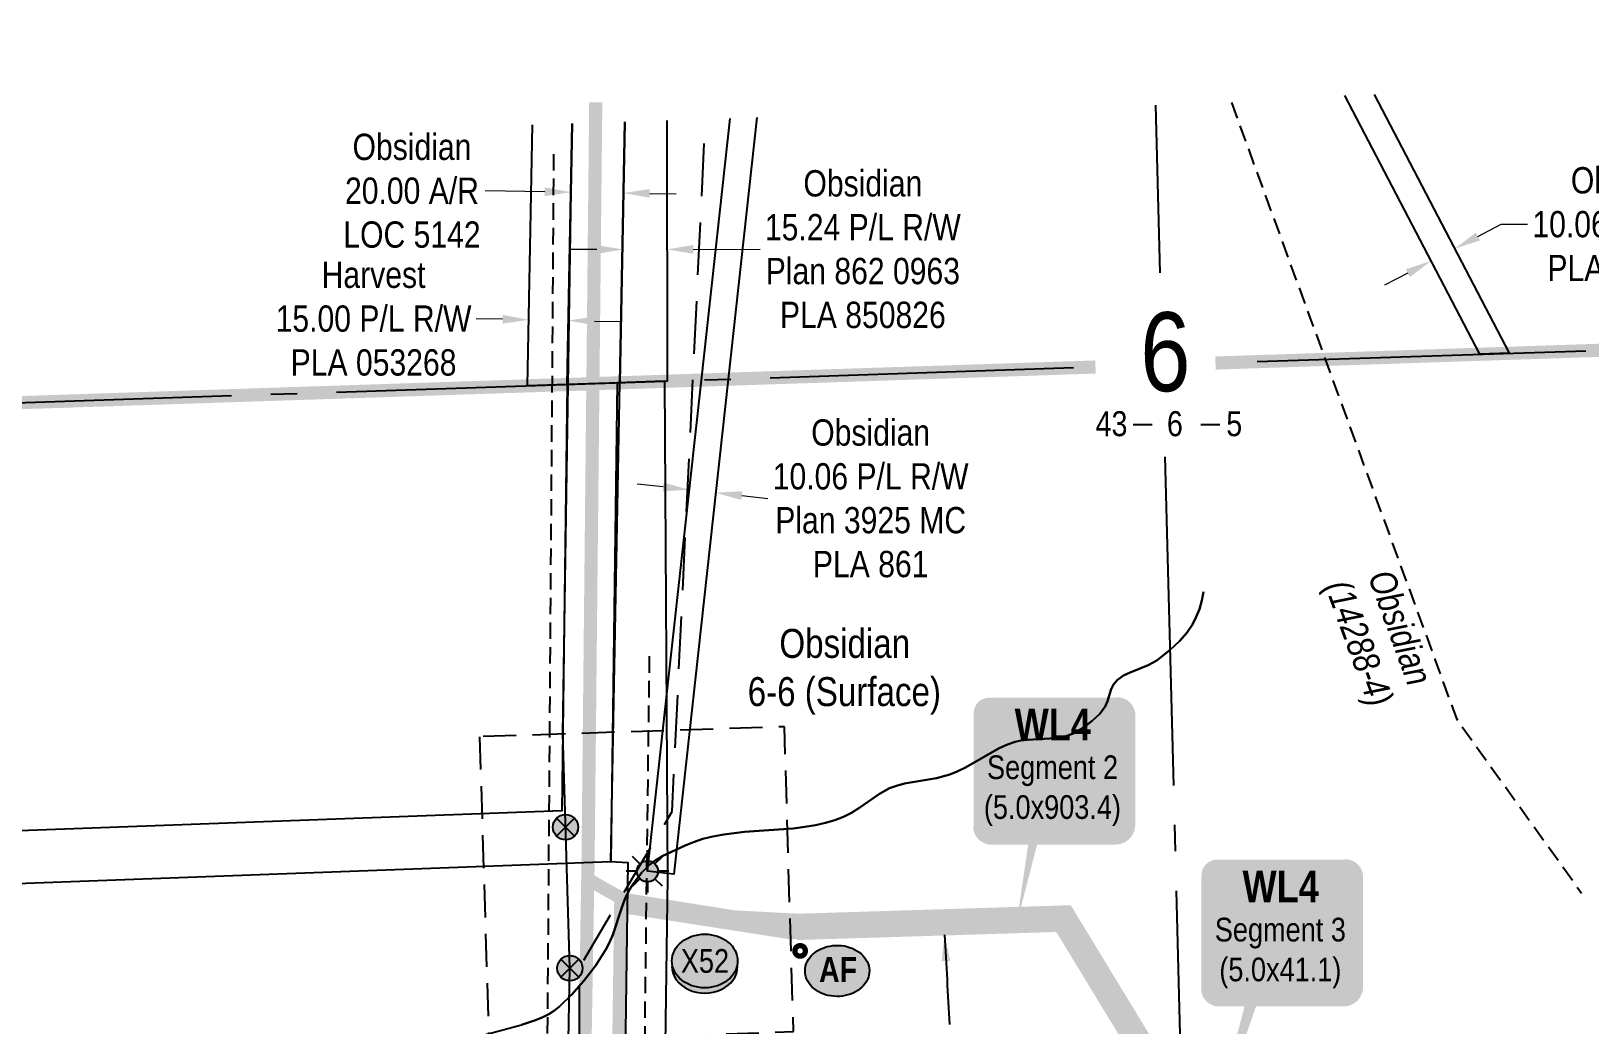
# Model space of a CAD drawing. Extents: x 643442 to 651909, y 5835058 to 5841090.
# Drawn here: x 644292 to 644885, y 5838205 to 5838583 of the extents above; entities that cross this region are included whole.
import ezdxf
from ezdxf.enums import TextEntityAlignment as Align

# ---------------------------------------------------------------- set-up
doc = ezdxf.new("R2010")
doc.units = 0
doc.header["$LTSCALE"] = 5
doc.header["$PDSIZE"] = 0.5
for name, pattern in [('CENTERLINEX3', [5, 2.5, -1, 0.5, -1]), ('foc-ACCESSROAD', [3.75, 2.5, -1.25]), ('foc-MONUMENT-BDYS', [6, 4, -2]), ('foc-QUARTERLINE', [33, 25, -3, 2, -3]), ('UG_PIPE', [1.875, 1.25, -0.625])]:
    doc.linetypes.add(name, pattern=pattern)
doc.layers.get('Defpoints').update_dxf_attribs({"color": 9})
for name, color, linetype in [('10', 1, 'Continuous'), ('9', 3, 'Continuous'), ('AS-PIPE-UG', 44, 'UG_PIPE'), ('AS-PIPE-UG-T', 44, 'Continuous'), ('AS-POWER', 104, 'foc-POWER'), ('AS-POWER-EXISTING-PP', 72, 'Continuous'), ('AS-ROADS', 254, 'Continuous'), ('C-RW', 13, 'Continuous'), ('C-WS', 13, 'foc-ACCESSROAD'), ('C-WS-S', 8, 'Continuous'), ('CG-NOTES', 7, 'Continuous'), ('F-RW', 190, 'Continuous'), ('L-MON-PLAN', 7, 'foc-MONUMENT-BDYS'), ('L-SECLBL', 7, 'Continuous'), ('L-SECQ', 8, 'foc-QUARTERLINE'), ('P-CROSSINGS', 250, 'Continuous'), ('T-CREEK', 160, 'Continuous')]:
    doc.layers.add(name, color=color, linetype=linetype)
doc.layers.add('AS-TRAPPER BOUNDARY', color=7, linetype='CENTERLINEX3', true_color=0xb85c00, transparency=0.6)
for name, color, linetype, lineweight in [('C-AR-T', 13, 'Continuous', 9), ('C-FLOWLINE-T', 13, 'Continuous', 9), ('C-RW-T', 13, 'Continuous', 9), ('C-WS-T', 13, 'Continuous', 9), ('F-RW-T', 190, 'Continuous', 9), ('T-TEXT', 48, 'Continuous', 18)]:
    doc.layers.add(name, color=color, linetype=linetype, lineweight=lineweight)
doc.layers.add('P-PROPOSED-WL2', color=7, linetype='Continuous', true_color=0x05c1ff)
doc.styles.add('100L', font='ARIALN.TTF', dxfattribs={"height": 11})
doc.styles.add('80', font='ARIALN.TTF', dxfattribs={"height": 10})
doc.styles.add('80CG', font='ARIALN.TTF', dxfattribs={"height": 10})
doc.styles.add('80L', font='ARIALN.TTF', dxfattribs={"height": 10})
doc.styles.add('BOLD', font='ARIALNB.TTF')
doc.styles.add('Crossing', font='ARIALN.TTF', dxfattribs={"height": 10})
doc.styles.add('foc-LtypeFont', font='ARIALN.TTF', dxfattribs={"height": 7.35})
doc.styles.add('SIMPLEX', font='ARIALN.TTF')
doc.linetypes.add('foc-POWER', pattern='A,6,-1,["P",foc-LtypeFont,S=0.2,R=0,X=-0.625,Y=-0.75],-1.24,4', length=12.24)
doc.linetypes.add('foc-TOPO-flowdirection-NOLINE', pattern='A,0,[">",foc-LtypeFont,S=0.3,R=0,X=0,Y=-0.945],-20,[">",foc-LtypeFont,S=0.3,R=0,X=0,Y=-0.945],0', length=20)
doc.dimstyles.new('Compass 5 000', dxfattribs={"dimscale": 5, "dimtxt": 9, "dimasz": 2, "dimexe": 0.2, "dimexo": 0.0625, "dimgap": 0.5, "dimtad": 0, "dimtih": 1, "dimtoh": 1, "dimzin": 0, "dimdsep": 46, "dimtxsty": '80CG', "dimcen": 0.1, "dimse1": 1, "dimse2": 1, "dimclrd": 256, "dimclrt": 256, "dimaunit": 1, "dimadec": 4, "dimazin": 0, "dimtfac": 0.06, "dimtofl": 0, "dimtmove": 0, "dimatfit": 1, "dimfxl": 0.2, "dimtolj": 1, "dimtzin": 0, "dimlwd": -1, "dimarcsym": 0})

# ---------------------------------------------------------------- blocks, each defined once
blk = doc.blocks.new('L-SECLBL')
at = {"layer": '9', "color": 7}
for p, q in [((-5.08, -27.83), (-12.29, -27.83)), ((20.7, -27.83), (13.5, -27.83))]:
    blk.add_line(p, q, dxfattribs=at)
at = {"layer": '10', "color": 2, "style": 'SIMPLEX'}
blk.add_attdef('SEC', text='', height=30, dxfattribs=at).set_placement((0, 0), align=Align.MIDDLE)
at = {"layer": '10', "color": 5, "style": '80L'}
blk.add_attdef('TWP', text='', height=9.5, dxfattribs=at).set_placement((-14.43, -27.37), align=Align.MIDDLE_RIGHT)
blk.add_attdef('RGE', text='', height=9.5, dxfattribs=at).set_placement((3.62, -27.37), align=Align.MIDDLE_CENTER)
blk.add_attdef('MER', text='', height=9.5, dxfattribs=at).set_placement((23.17, -27.37), align=Align.MIDDLE_LEFT)
blk = doc.blocks.new('*D400')
at = {"layer": 'C-AR-T', "transparency": 16777216}
for p, q in [((644507.62, 5838499.52), (644497.62, 5838499.51)), ((644544.3, 5838499.57), (644569.73, 5838499.61))]:
    blk.add_line(p, q, dxfattribs=at)
for points in [[(644507.62, 5838501.19), (644507.62, 5838497.86), (644517.62, 5838499.54)], [(644544.3, 5838501.24), (644544.3, 5838497.91), (644534.3, 5838499.56)]]:
    blk.add_solid(points, dxfattribs=at)
at = {"layer": 'Defpoints', "color": 0, "transparency": 16777216}
for p in [(644517.6, 5838515.14), (644534.28, 5838515.17), (644534.3, 5838499.56)]:
    blk.add_point(p, dxfattribs=at)
at = {"layer": 'C-AR-T', "transparency": 16777216, "insert": (644608.81, 5838499.61), "char_height": 10, "attachment_point": 5, "style": '80CG'}
blk.add_mtext('\\A1;Obsidian\\P15.24 P/L R/W\\PPlan 862 0963^JPLA 850826', dxfattribs=at)
blk = doc.blocks.new('*D401')
at = {"layer": 'C-AR-T', "transparency": 16777216}
for p, q in [((644487.81, 5838521.48), (644465.22, 5838521.82)), ((644527.76, 5838520.87), (644537.75, 5838520.71))]:
    blk.add_line(p, q, dxfattribs=at)
for points in [[(644487.84, 5838523.14), (644487.79, 5838519.81), (644497.81, 5838521.32)], [(644527.78, 5838522.53), (644527.73, 5838519.2), (644517.76, 5838521.02)]]:
    blk.add_solid(points, dxfattribs=at)
at = {"layer": 'Defpoints', "color": 0, "transparency": 16777216}
for p in [(644498.01, 5838533.97), (644517.95, 5838533.66), (644497.81, 5838521.32)]:
    blk.add_point(p, dxfattribs=at)
at = {"layer": 'C-AR-T', "transparency": 16777216, "insert": (644437.32, 5838521.82), "char_height": 10, "attachment_point": 5, "style": '80CG'}
blk.add_mtext('\\A1;Obsidian\\P20.00 A/R\\PLOC 5142', dxfattribs=at)
blk = doc.blocks.new('*D405')
at = {"layer": 'C-FLOWLINE-T', "transparency": 16777216}
for p, q in [((644532.88, 5838409.25), (644522.94, 5838410.34)), ((644562.75, 5838405.97), (644572.69, 5838404.88))]:
    blk.add_line(p, q, dxfattribs=at)
for points in [[(644533.06, 5838410.91), (644532.7, 5838407.6), (644542.82, 5838408.16)], [(644562.94, 5838407.63), (644562.57, 5838404.31), (644552.81, 5838407.06)]]:
    blk.add_solid(points, dxfattribs=at)
at = {"layer": 'Defpoints', "color": 0, "transparency": 16777216}
for p in [(644542.83, 5838408.3), (644552.81, 5838407.06), (644552.83, 5838407.2)]:
    blk.add_point(p, dxfattribs=at)
at = {"layer": 'C-FLOWLINE-T', "transparency": 16777216, "insert": (644611.78, 5838404.88), "char_height": 10, "attachment_point": 5, "style": '80CG'}
blk.add_mtext('\\A1;Obsidian\\P10.06 P/L R/W\\PPlan 3925 MC\\PPLA 861', dxfattribs=at)
blk = doc.blocks.new('*D426')
at = {"layer": 'Defpoints', "color": 0, "transparency": 16777216}
for p in [(644482.13, 5838490.66), (644497.13, 5838490.37), (644481.79, 5838472.81)]:
    blk.add_point(p, dxfattribs=at)
at = {"layer": 'F-RW-T', "transparency": 16777216}
for p, q in [((644471.79, 5838473), (644461.79, 5838473.19)), ((644506.79, 5838472.34), (644516.79, 5838472.15))]:
    blk.add_line(p, q, dxfattribs=at)
for points in [[(644471.82, 5838474.67), (644471.76, 5838471.34), (644481.79, 5838472.81)], [(644506.83, 5838474.01), (644506.76, 5838470.68), (644496.8, 5838472.53)]]:
    blk.add_solid(points, dxfattribs=at)
at = {"layer": 'F-RW-T', "transparency": 16777216, "insert": (644422.71, 5838473.19), "char_height": 10, "attachment_point": 5, "style": '80CG', "bg_fill": 3, "box_fill_scale": 1.1, "bg_fill_color": 256, "bg_fill_true_color": 13158600, "bg_fill_transparency": 0}
blk.add_mtext('\\A1;Harvest\\P15.00 P/L R/W^JPLA 053268', dxfattribs=at)
blk = doc.blocks.new('POWERPOLE')
h = blk.add_hatch(color=255)
edge = h.paths.add_edge_path()
edge.add_arc((0, 0), 0.96, 0, 360)
at = {"linetype": 'Continuous'}
for p, q in [((0.68, -0.68), (-0.68, 0.68)), ((-0.68, -0.68), (0.68, 0.68))]:
    blk.add_line(p, q, dxfattribs=at)
blk.add_circle((0, 0), 0.96, dxfattribs=at)
blk = doc.blocks.new('xing2')
h = blk.add_hatch(color=50)
h.dxf.hatch_style = 1
edge = h.paths.add_edge_path()
edge.add_ellipse((0, 0), major_axis=(-12.5, 0), ratio=0.816297, start_angle=0, end_angle=360)
h = blk.add_hatch(color=250)
h.dxf.hatch_style = 1
edge = h.paths.add_edge_path()
edge.add_ellipse((0, -2.05), major_axis=(-12.5, 0), ratio=0.816297, start_angle=0, end_angle=180)
edge.add_line((12.5, -2.05), (12.5, 0))
edge.add_ellipse((0, 0), major_axis=(-12.5, 0), ratio=0.816297, start_angle=0, end_angle=180, ccw=False)
edge.add_line((-12.5, 0), (-12.5, -2.05))
at = {"color": 250}
blk.add_ellipse((0, 0), major_axis=(-12.5, 0), ratio=0.816297, dxfattribs=at)
blk.add_ellipse((0, -2.05), major_axis=(-12.5, 0), ratio=0.816297, start_param=0, end_param=3.141593, dxfattribs=at)
at = {"color": 250, "style": 'Crossing'}
blk.add_attdef('CROSSING', text='', height=9, dxfattribs=at).set_placement((0.09, 0.02), align=Align.MIDDLE_CENTER)
at = {"color": 250, "style": 'Crossing', "flags": 1}
for tag, p in [('OWNER', (0.09, -12.49)), ('DESCRIPTION', (0.09, -25.77)), ('LOCATION', (0.09, -39.3)), ('DWG_REF', (0.09, -52.84))]:
    blk.add_attdef(tag, text='', height=9, dxfattribs=at).set_placement(p, align=Align.MIDDLE_CENTER)
blk = doc.blocks.new('GAS')
h = blk.add_hatch(color=255)
h.dxf.hatch_style = 1
edge = h.paths.add_edge_path()
edge.add_arc((0, 0), 0.9, 0, 360)
for p, q in [((0, 0.81), (0, 1.62)), ((-0.81, 0), (-1.62, 0)), ((-0.57, 0.57), (-1.14, 1.14)), ((0.57, 0.57), (1.14, 1.14)), ((1.62, 0), (0.81, 0)), ((-0.57, -0.57), (-1.14, -1.14)), ((0, -0.81), (0, -1.62)), ((1.14, -1.14), (0.57, -0.57))]:
    blk.add_line(p, q)
blk.add_circle((0, 0), 0.8)
blk = doc.blocks.new('*U547')
h = blk.add_hatch(color=254)
edge = h.paths.add_edge_path()
edge.add_line((-24, -35.88), (24, -35.88))
edge.add_arc((24, -29.88), 6, 270, 360)
edge.add_line((30, -29.88), (30, 12.5))
edge.add_arc((24, 12.5), 6, 0, 90)
edge.add_line((24, 18.5), (-24, 18.5))
edge.add_arc((-24, 12.5), 6, 90, 180)
edge.add_line((-30, 12.5), (-30, -29.88))
edge.add_arc((-24, -29.88), 6, 180, 270)
at = {"layer": 'P-PROPOSED-WL2', "flags": 128}
blk.add_lwpolyline([(-24, -35.88, 3, 3, 0), (24, -35.88, 3, 3, 0.414214), (30, -29.88, 3, 3, 0), (30, 12.5, 3, 0, 0.414214), (24, 18.5, 0, 0, 0), (-24, 18.5, 0, 0, 0.414214), (-30, 12.5, 0, 0, 0), (-30, -29.88, 0, 3, 0.414214)], format="xyseb", close=True, dxfattribs=at)
blk.add_lwpolyline([(-26.13, -85.32, 0, 7.5, 0), (0, 0, 0, 0, 0)], format="xyseb", dxfattribs=at)
at = {"layer": 'P-PROPOSED-WL2'}
for tag, p, height, style in [('TEMP_AREA_W1_001', (-9.21, 2.24), 12, 'BOLD'), ('ENTER_TEXT_001', (-30.66, -12.62), 9, '80')]:
    blk.add_attdef(tag, p, '', height=height, dxfattribs=dict(at, style=style))
blk = doc.blocks.new('*D609')
at = {"layer": 'C-RW-T', "transparency": 16777216}
for p, q in [((644842.76, 5838504.47), (644851.62, 5838509.1)), ((644851.62, 5838509.1), (644861.62, 5838509.1)), ((644816.12, 5838490.56), (644807.26, 5838485.93))]:
    blk.add_line(p, q, dxfattribs=at)
for points in [[(644841.99, 5838505.95), (644843.53, 5838502.99), (644833.9, 5838499.84)], [(644815.35, 5838492.03), (644816.89, 5838489.08), (644824.98, 5838495.19)]]:
    blk.add_solid(points, dxfattribs=at)
at = {"layer": 'Defpoints', "color": 0, "transparency": 16777216}
for p in [(644833.81, 5838500.01), (644833.9, 5838499.84), (644824.9, 5838495.36)]:
    blk.add_point(p, dxfattribs=at)
at = {"layer": 'C-RW-T', "transparency": 16777216, "insert": (644900.71, 5838509.1), "char_height": 10, "attachment_point": 5, "style": '80CG'}
blk.add_mtext('\\A1;Obsidian\\P10.06 P/L R/W\\PPLA 241032 ', dxfattribs=at)
blk = doc.blocks.new('AA')
at = {"const_width": 4}
blk.add_lwpolyline([(-1, 0, 1), (1, 0, 1)], format="xyb", close=True, dxfattribs=at)
blk.add_circle((0, 0), 2)
blk = doc.blocks.new('Route_Letters')
h = blk.add_hatch(color=255)
h.dxf.hatch_style = 1
edge = h.paths.add_edge_path()
edge.add_ellipse((-0.12, 0.46), major_axis=(-11.97, 0), ratio=0.789318, start_angle=0, end_angle=360)
at = {"color": 5}
blk.add_open_spline([(-12.34, 0.46), (-12.34, -0.25), (-12.24, -0.97), (-11.72, -2.79), (-11.14, -3.88), (-9.56, -5.81), (-8.54, -6.66), (-6.22, -8.02), (-4.9, -8.54), (-2.12, -9.17), (-0.66, -9.3), (2.22, -9.13), (3.64, -8.84), (6.27, -7.89), (7.48, -7.22), (9.54, -5.6), (10.38, -4.64), (11.6, -2.54), (11.97, -1.4), (12.18, 0.91), (12.02, 2.08), (11.2, 4.3), (10.54, 5.35), (8.8, 7.2), (7.72, 7.99), (5.29, 9.24), (3.93, 9.68), (1.11, 10.18), (-0.35, 10.23), (-3.22, 9.91), (-4.61, 9.55), (-7.16, 8.47), (-8.32, 7.75), (-10.24, 6.02), (-11, 5.02), (-12.05, 2.86), (-12.32, 1.7), (-12.34, 0.52), (-12.34, 0.49), (-12.34, 0.46)], degree=3, knots=[0, 0, 0, 0, 0.219529, 0.219529, 0.575727, 0.575727, 0.931924, 0.931924, 1.288121, 1.288121, 1.644318, 1.644318, 2.000515, 2.000515, 2.356712, 2.356712, 2.712909, 2.712909, 3.069107, 3.069107, 3.425304, 3.425304, 3.781501, 3.781501, 4.137698, 4.137698, 4.493895, 4.493895, 4.850092, 4.850092, 5.20629, 5.20629, 5.562487, 5.562487, 5.918684, 5.918684, 6.274881, 6.274881, 6.283185, 6.283185, 6.283185, 6.283185], dxfattribs=at)
at = {"color": 14, "style": 'BOLD'}
blk.add_attdef('A', text='', height=9.5, dxfattribs=at).set_placement((0.22, 0.98), align=Align.MIDDLE)
blk = doc.blocks.new('*U620')
h = blk.add_hatch(color=254)
edge = h.paths.add_edge_path()
edge.add_line((-24, -35.88), (24, -35.88))
edge.add_arc((24, -29.88), 6, 270, 360)
edge.add_line((30, -29.88), (30, 12.5))
edge.add_arc((24, 12.5), 6, 0, 90)
edge.add_line((24, 18.5), (-24, 18.5))
edge.add_arc((-24, 12.5), 6, 90, 180)
edge.add_line((-30, 12.5), (-30, -29.88))
edge.add_arc((-24, -29.88), 6, 180, 270)
at = {"layer": 'P-PROPOSED-WL2', "flags": 128}
blk.add_lwpolyline([(-24, -35.88, 3, 3, 0), (24, -35.88, 3, 3, 0.414214), (30, -29.88, 3, 3, 0), (30, 12.5, 3, 0, 0.414214), (24, 18.5, 0, 0, 0), (-24, 18.5, 0, 0, 0.414214), (-30, 12.5, 0, 0, 0), (-30, -29.88, 0, 3, 0.414214)], format="xyseb", close=True, dxfattribs=at)
blk.add_lwpolyline([(-13.63, -67.52, 0, 7.5, 0), (0, 0, 0, 0, 0)], format="xyseb", dxfattribs=at)
at = {"layer": 'P-PROPOSED-WL2'}
for tag, p, height, style in [('TEMP_AREA_W1_001', (-9.21, 2.24), 12, 'BOLD'), ('ENTER_TEXT_001', (-30.66, -12.62), 9, '80')]:
    blk.add_attdef(tag, p, '', height=height, dxfattribs=dict(at, style=style))

msp = doc.modelspace()

# ---------------------------------------------------------------- linework, layer by layer
at = {"layer": 'AS-PIPE-UG', "flags": 128}
for points in [[(644748.992, 5838555.366), (644834.585, 5838321.182), (644882.197, 5838254.764)], [(644491.184, 5838535.836), (644485.573, 5837751.874), (644450.014, 5837527.809)], [(644527.553, 5838344.881), (644524.977, 5838135.153)]]:
    msp.add_lwpolyline(points, dxfattribs=at)
at = {"layer": 'AS-POWER', "flags": 128}
msp.add_lwpolyline([(644490.46, 5837856.97), (644497.379, 5838226.273), (644494.659, 5838315.466), (644498.212, 5838547.446)], dxfattribs=at)
at = {"layer": 'AS-ROADS', "flags": 128}
for points, const_width in [([(644322.536, 5836592.764), (644471.282, 5837535.802), (644497.243, 5837708.263), (644500.826, 5838060.493), (644504.263, 5838264.566), (644507.223, 5838555.442)], 5), ([(644504.188, 5838260.076), (644517.685, 5838252.469), (644560.087, 5838245.757), (644583.938, 5838244.521)], 5), ([(644583.554, 5838241.973), (644685.144, 5838245.131), (644735.974, 5838161.542), (644761.812, 5838173.804)], 9.997)]:
    msp.add_lwpolyline(points, dxfattribs=dict(at, const_width=const_width))
at = {"layer": 'AS-TRAPPER BOUNDARY', "const_width": 5, "flags": 128}
for points in [[(645530.119, 5838580.034), (645532.154, 5838482.523), (644742.935, 5838456.363)], [(644697.295, 5838454.85), (643934.455, 5838429.563), (643931.715, 5838529.527)]]:
    msp.add_lwpolyline(points, dxfattribs=at)
at = {"layer": 'C-RW', "flags": 128}
for points in [[(644803.31, 5838558.412), (644854.659, 5838460.082), (644843.509, 5838459.714), (644792.159, 5838558.043)], [(644518.224, 5838548.078), (644516.347, 5838448.877), (644496.337, 5838448.215), (644498.212, 5838547.446)], [(644534.229, 5838548.584), (644534.369, 5838449.475), (644516.347, 5838448.877), (644518.224, 5838548.078)], [(644568.478, 5838549.665), (644557.556, 5838450.244), (644536.884, 5838262.013), (644534.552, 5838262.269), (644526.888, 5838263.111), (644534.533, 5838332.723), (644547.402, 5838449.907), (644558.327, 5838549.345)], [(643940.61, 5838265.677), (643941.211, 5838245.695), (644512.991, 5838266.801), (644516.347, 5838448.877), (644496.337, 5838448.215), (644494.287, 5838286.074), (643940.61, 5838265.677)], [(644490.795, 5837604.283), (644506.29, 5837604.848), (644527.355, 5837745.01), (644534.589, 5838260.587), (644533.444, 5838449.445), (644515.422, 5838448.847), (644512.991, 5838266.801), (644519.439, 5838266.478), (644512.178, 5837744.745), (644490.795, 5837604.283)]]:
    msp.add_lwpolyline(points, dxfattribs=at)
at = {"layer": 'C-WS', "flags": 128}
msp.add_lwpolyline([(644463.058, 5838314.284), (644466.543, 5838198.371), (644582.447, 5838202.149), (644578.962, 5838318.062), (644463.058, 5838314.284)], dxfattribs=at)
at = {"layer": 'F-RW', "flags": 128}
msp.add_lwpolyline([(644498.212, 5838547.446), (644496.337, 5838448.215), (644481.316, 5838447.716), (644483.191, 5838546.972)], dxfattribs=at)
at = {"layer": 'L-MON-PLAN', "flags": 128}
msp.add_lwpolyline([(644385.527, 5836943.55), (644396.269, 5837001.951), (644438.726, 5837232.779), (644426.693, 5837250.237), (644439.862, 5837321.834), (644457.32, 5837333.867), (644485.148, 5837485.163), (644488.858, 5837505.328), (644492.153, 5837523.242), (644507.948, 5837617.844), (644526.559, 5838064.222), (644500.529, 5838093.395), (644500.85, 5838168.602), (644501.098, 5838226.784), (644536.242, 5838285.801), (644548.945, 5838549.048)], dxfattribs=at)
at = {"layer": 'L-SECQ', "flags": 128}
for points in [[(644721.903, 5838490.61), (644720.267, 5838554.459)], [(644758.838, 5838456.919), (645532.154, 5838482.523)], [(643913.893, 5838428.943), (644688.898, 5838454.603)], [(644723.698, 5838420.687), (644744.47, 5837612.615)]]:
    msp.add_lwpolyline(points, dxfattribs=at)
at = {"layer": 'P-PROPOSED-WL2', "const_width": 5, "flags": 128}
msp.add_lwpolyline([(644487.597, 5837604.223), (644487.655, 5837604.66), (644509.637, 5837746.45), (644516.714, 5838249.801), (644581.263, 5838239.76), (644684.581, 5838243.92), (644735.748, 5838160.267), (644763.219, 5838173.291)], dxfattribs=at)
at = {"layer": 'T-CREEK', "linetype": 'foc-TOPO-flowdirection-NOLINE', "flags": 128}
msp.add_lwpolyline([(644294.184, 5838135.9), (644296.148, 5838133.553), (644298.336, 5838131.749), (644299.715, 5838131.006), (644301.307, 5838130.474), (644303.109, 5838130.154), (644305.114, 5838130.047), (644309.714, 5838130.477), (644314.94, 5838131.749), (644316.788, 5838132.515), (644318.708, 5838133.705), (644326.026, 5838139.964), (644327.795, 5838141.218), (644329.468, 5838142.127), (644331.479, 5838142.907), (644333.798, 5838143.554), (644343.217, 5838145.233), (644347.11, 5838146.278), (644350.026, 5838147.549), (644353.14, 5838149.391), (644362.992, 5838156.772), (644366.669, 5838159.189), (644370.469, 5838160.981), (644372.292, 5838161.525), (644374.092, 5838161.844), (644377.977, 5838162.114), (644381.801, 5838162.026), (644385.382, 5838161.586), (644388.62, 5838160.806), (644390.126, 5838160.208), (644391.738, 5838159.31), (644398.211, 5838154.79), (644399.68, 5838154.037), (644401.073, 5838153.542), (644405.297, 5838152.678), (644409.367, 5838152.379), (644412.845, 5838152.673), (644415.602, 5838153.542), (644416.955, 5838154.523), (644418.142, 5838156.083), (644419.224, 5838158.286), (644421.208, 5838163.628), (644422.195, 5838165.835), (644423.477, 5838167.803), (644424.942, 5838169.108), (644427.294, 5838170.093), (644433.694, 5838171.257), (644436.357, 5838172.222), (644438.477, 5838173.555), (644440.595, 5838175.234), (644442.676, 5838177.23), (644444.659, 5838179.486), (644446.429, 5838182.309), (644449.342, 5838189.189), (644450.886, 5838191.939), (644452.55, 5838193.959), (644454.556, 5838195.77), (644456.923, 5838197.39), (644459.691, 5838198.846), (644462.523, 5838200.024), (644465.833, 5838201.147), (644478.978, 5838204.73), (644484.32, 5838206.481), (644487.038, 5838207.617), (644489.436, 5838208.845), (644491.561, 5838210.186), (644493.434, 5838211.656), (644498.169, 5838216.218), (644502.75, 5838221.444), (644507.091, 5838227.239), (644511.076, 5838233.449), (644512.411, 5838235.99), (644513.658, 5838238.967), (644516.966, 5838249.023), (644518.273, 5838252.515), (644519.776, 5838255.681), (644521.453, 5838258.355), (644524.767, 5838262.631), (644527.68, 5838265.62), (644529.826, 5838267.267), (644532.439, 5838268.834), (644541.171, 5838272.884), (644544.448, 5838274.25), (644547.976, 5838275.404), (644551.792, 5838276.359), (644555.971, 5838277.133), (644563.82, 5838278.064), (644582.255, 5838279.455), (644586.803, 5838280.008), (644590.848, 5838280.691), (644594.663, 5838281.562), (644598.177, 5838282.618), (644601.438, 5838283.872), (644604.474, 5838285.337), (644607.723, 5838287.325), (644615.152, 5838292.545), (644619.002, 5838294.677), (644621.612, 5838295.677), (644624.616, 5838296.493), (644636.79, 5838298.55), (644641.833, 5838299.866), (644644.693, 5838301.003), (644647.796, 5838302.526), (644660.709, 5838309.89), (644663.823, 5838311.302), (644666.739, 5838312.319), (644668.909, 5838312.821), (644671.41, 5838313.153), (644679.976, 5838313.552), (644683.084, 5838313.851), (644686.038, 5838314.471), (644688.532, 5838315.432), (644692.56, 5838317.711), (644696.065, 5838320.267), (644698.89, 5838322.984), (644700.985, 5838325.81), (644701.856, 5838327.747), (644703.254, 5838332.385), (644704.099, 5838334.112), (644705.691, 5838335.934), (644707.961, 5838337.513), (644710.499, 5838338.738), (644717.38, 5838341.512), (644719.203, 5838342.457), (644720.703, 5838343.451), (644725.678, 5838347.371), (644729.253, 5838350.62), (644732.082, 5838353.791), (644734.193, 5838356.942), (644735.623, 5838359.813), (644736.792, 5838362.846), (644737.699, 5838366.04), (644738.345, 5838369.395)], dxfattribs=at)
at = {"layer": 'T-CREEK', "flags": 128}
msp.add_lwpolyline([(644738.345, 5838369.395), (644737.699, 5838366.04), (644736.792, 5838362.846), (644735.623, 5838359.813), (644734.193, 5838356.942), (644732.082, 5838353.791), (644729.253, 5838350.62), (644725.678, 5838347.371), (644720.703, 5838343.451), (644719.203, 5838342.457), (644717.38, 5838341.512), (644710.499, 5838338.738), (644707.961, 5838337.513), (644705.691, 5838335.934), (644704.099, 5838334.112), (644703.254, 5838332.385), (644701.856, 5838327.747), (644700.985, 5838325.81), (644698.89, 5838322.984), (644696.065, 5838320.267), (644692.56, 5838317.711), (644688.532, 5838315.432), (644686.038, 5838314.471), (644683.084, 5838313.851), (644679.976, 5838313.552), (644671.41, 5838313.153), (644668.909, 5838312.821), (644666.739, 5838312.319), (644663.823, 5838311.302), (644660.709, 5838309.89), (644647.796, 5838302.526), (644644.693, 5838301.003), (644641.833, 5838299.866), (644636.79, 5838298.55), (644624.616, 5838296.493), (644621.612, 5838295.677), (644619.002, 5838294.677), (644615.152, 5838292.545), (644607.723, 5838287.325), (644604.474, 5838285.337), (644601.438, 5838283.872), (644598.177, 5838282.618), (644594.663, 5838281.562), (644590.848, 5838280.691), (644586.803, 5838280.008), (644582.255, 5838279.455), (644563.82, 5838278.064), (644555.971, 5838277.133), (644551.792, 5838276.359), (644547.976, 5838275.404), (644544.448, 5838274.25), (644541.171, 5838272.884), (644532.439, 5838268.834), (644529.826, 5838267.267), (644527.68, 5838265.62), (644524.767, 5838262.631), (644521.453, 5838258.355), (644519.776, 5838255.681), (644518.273, 5838252.515), (644516.966, 5838249.023), (644513.658, 5838238.967), (644512.411, 5838235.99), (644511.076, 5838233.449), (644507.091, 5838227.239), (644502.75, 5838221.444), (644498.169, 5838216.218), (644493.434, 5838211.656), (644491.561, 5838210.186), (644489.436, 5838208.845), (644487.038, 5838207.617), (644484.32, 5838206.481), (644478.978, 5838204.73)], dxfattribs=at)

# ---------------------------------------------------------------- block references
ref = msp.add_blockref('*U620', (644680.915, 5838310.662), dxfattribs=dict(xscale=0.99969901, yscale=0.99969901, zscale=0.99969901))
ref.add_attrib('TEMP_AREA_W1_001', 'WL4', (644666.55, 5838312.906), dxfattribs={"layer": 'P-PROPOSED-WL2', "height": 11.9964, "style": 'BOLD'})
ref.add_attrib('ENTER_TEXT_001', 'Segment 2', (644656.028, 5838298.19), dxfattribs={"layer": 'P-PROPOSED-WL2', "height": 8.9973, "style": '80'})
ref.add_attrib('ENTER_TEXT_002', '(5.0x903.4)', (644654.847, 5838283.041), dxfattribs={"layer": 'P-PROPOSED-WL2', "height": 8.99729, "style": '80'})
ref = msp.add_blockref('*U547', (644767.584, 5838249.088), dxfattribs=dict(xscale=0.99969901, yscale=0.99969901, zscale=0.99969901))
ref.add_attrib('TEMP_AREA_W1_001', 'WL4', (644753.219, 5838251.331), dxfattribs={"layer": 'P-PROPOSED-WL2', "height": 11.9964, "style": 'BOLD'})
ref.add_attrib('ENTER_TEXT_001', 'Segment 3', (644742.682, 5838236.455), dxfattribs={"layer": 'P-PROPOSED-WL2', "height": 8.9973, "style": '80'})
ref.add_attrib('ENTER_TEXT_002', '(5.0x41.1)', (644744.395, 5838221.307), dxfattribs={"layer": 'P-PROPOSED-WL2', "height": 8.9973, "style": '80'})
at = {"layer": 'AS-POWER-EXISTING-PP', "color": 5, "xscale": 4.99849504999999, "yscale": 4.99849504999999, "zscale": 4.99849504999999}
for p in [(644495.743, 5838279.909), (644497.379, 5838226.273)]:
    msp.add_blockref('POWERPOLE', p, dxfattribs=at)
at = {"layer": 'C-WS-S', "xscale": 4.998495049999958, "yscale": 4.998495049999958, "zscale": 4.998495049999958}
msp.add_blockref('GAS', (644526.888, 5838263.111), dxfattribs=at)
at = {"layer": 'CG-NOTES', "color": 6}
msp.add_blockref('AA', (644584.955, 5838232.857), dxfattribs=at)
msp.add_blockref('Route_Letters', (644599.175, 5838224.794), dxfattribs=at).add_auto_attribs({'A': 'AF'})
at = {"layer": 'L-SECLBL', "color": 1}
msp.add_blockref('L-SECLBL', (644723.871, 5838460.675), dxfattribs=at).add_auto_attribs({'SEC': '6', 'TWP': '43', 'RGE': '6', 'MER': '5'})
at = {"layer": 'P-CROSSINGS', "xscale": 0.99969901, "yscale": 0.99969901, "zscale": 0.99969901}
msp.add_blockref('xing2', (644548.683, 5838229.021), dxfattribs=at).add_auto_attribs({'CROSSING': 'X52'})

# ---------------------------------------------------------------- texts
at = {"layer": 'AS-PIPE-UG-T', "insert": (644810.09, 5838379.082), "char_height": 9.99699, "attachment_point": 1, "rotation": 290.077151, "style": '80L'}
msp.add_mtext_dynamic_manual_height_columns('\\pi0.37848;{\\fArial Narrow|b0|i1|c0|p34;Obsidian\\P\\pi-1.6946;(14288-4)}', width=44.63188, gutter_width=50, heights=[0], dxfattribs=at)
at = {"layer": 'C-WS-T', "insert": (644563.681, 5838355.263), "char_height": 10.99669, "attachment_point": 1, "style": '100L'}
msp.add_mtext_dynamic_manual_height_columns('\\pi13.383;Obsidian\\P\\pi1.3359;6-6 (Surface)', width=74.96796, gutter_width=55, heights=[0], dxfattribs=at)

# ---------------------------------------------------------------- dimensions: what is measured, and where the dimension line sits
at = {"layer": 'C-AR-T'}
for base, p1, p2, angle, text, picture, middle in [((644534.298, 5838499.56), (644517.601, 5838515.143), (644534.276, 5838515.166), 0.080521, 'Obsidian\\P15.24 P/L R/W\\PPlan 862 0963^JPLA 850826', '*D400', (644608.814, 5838499.61)), ((644497.812, 5838521.325), (644517.951, 5838533.664), (644498.006, 5838533.969), 179.122336, 'Obsidian\\P20.00 A/R\\PLOC 5142', '*D401', (644437.321, 5838521.824))]:
    dim = msp.add_linear_dim(base=base, p1=p1, p2=p2, angle=angle, text=text, dimstyle='Compass 5 000', dxfattribs=at)
    dim.commit()
    dim.dimension.update_dxf_attribs({"geometry": picture, "text_midpoint": middle, "dimtype": 161})
at = {"layer": 'C-FLOWLINE-T', "color": 5}
dim = msp.add_aligned_dim(p1=(644542.833, 5838408.301), p2=(644552.829, 5838407.203), distance=-0.141, text='Obsidian\\P10.06 P/L R/W\\PPlan 3925 MC\\PPLA 861', dimstyle='Compass 5 000', dxfattribs=at)
dim.commit()
dim.dimension.update_dxf_attribs({"geometry": '*D405', "text_midpoint": (644611.78, 5838404.88)})
at = {"layer": 'C-RW-T'}
dim = msp.add_aligned_dim(p1=(644824.896, 5838495.355), p2=(644833.809, 5838500.01), distance=-0.19, text='Obsidian\\P10.06 P/L R/W\\PPLA 241032 ', dimstyle='Compass 5 000', dxfattribs=at)
dim.commit()
dim.dimension.update_dxf_attribs({"geometry": '*D609', "text_midpoint": (644900.711, 5838509.099)})

# ---------------------------------------------------------------- leaders
at = {"layer": 'T-TEXT', "path_type": 1}
msp.add_leader([(644639.853, 5838239.006), (644641.778, 5838204.853)], dimstyle='Compass 5 000', override={"dimgap": 0.5, "dimtad": 0}, dxfattribs=at)

# ---------------------------------------------------------------- next in the draw order: dimensions: what is measured, and where the dimension line sits
at = {"layer": 'F-RW-T'}
dim = msp.add_linear_dim(base=(644481.79, 5838472.815), p1=(644497.134, 5838490.374), p2=(644482.127, 5838490.658), angle=178.917283, text='Harvest\\P15.00 P/L R/W^JPLA 053268', dimstyle='Compass 5 000', override={"dimtfill": 1}, dxfattribs=at)
dim.commit()
dim.dimension.update_dxf_attribs({"geometry": '*D426', "text_midpoint": (644422.707, 5838473.192), "dimtype": 161})

doc.saveas('drawing.dxf')
